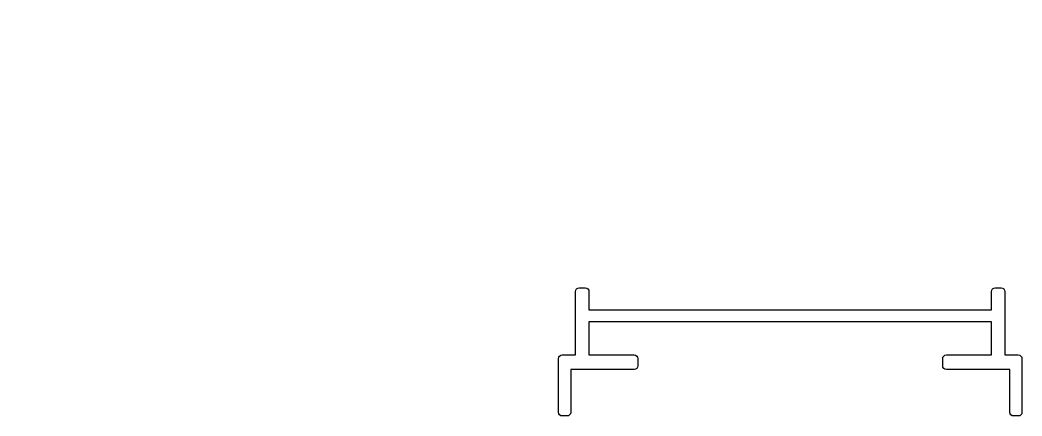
# Model space of a CAD drawing. Extents: x 113.4 to 195.5, y 229.3 to 261.7.
import ezdxf

# ---------------------------------------------------------------- set-up
doc = ezdxf.new("R2010")
doc.units = 0
doc.layers.get('DEFPOINTS').update_dxf_attribs({"linetype": 'CONTINUOUS'})
doc.layers.add('ANA', color=220, linetype='CONTINUOUS')

msp = doc.modelspace()

# ---------------------------------------------------------------- linework, layer by layer
at = {"layer": 'ANA', "color": 7}
msp.add_lwpolyline([(189.327, 234.263), (193.027, 234.263), (193.027, 236.963), (176.527, 236.963), (160.027, 236.963), (160.027, 234.263), (163.727, 234.263, -0.414214), (164.027, 233.963), (164.027, 233.363, -0.414214), (163.727, 233.063), (158.527, 233.063), (158.527, 229.563, -0.414214), (158.227, 229.263), (157.827, 229.263, -0.414214), (157.527, 229.563), (157.527, 233.963, -0.414214), (157.827, 234.263), (158.927, 234.263), (158.927, 239.463, -0.414214), (159.227, 239.763), (159.727, 239.763, -0.414214), (160.027, 239.463), (160.027, 237.963), (176.527, 237.963), (193.027, 237.963), (193.027, 239.463, -0.414214), (193.327, 239.763), (193.827, 239.763, -0.414214), (194.127, 239.463), (194.127, 234.263), (195.227, 234.263, -0.414214), (195.527, 233.963), (195.527, 229.563, -0.414214), (195.227, 229.263), (194.827, 229.263, -0.414214), (194.527, 229.563), (194.527, 233.063), (189.327, 233.063, -0.414214), (189.027, 233.363), (189.027, 233.963, -0.414214)], format="xyb", close=True, dxfattribs=at)
at = {"layer": 'DEFPOINTS', "color": 0, "linetype": 'BYBLOCK'}
msp.add_point((113.379, 261.707), dxfattribs=at)

doc.saveas('drawing.dxf')
